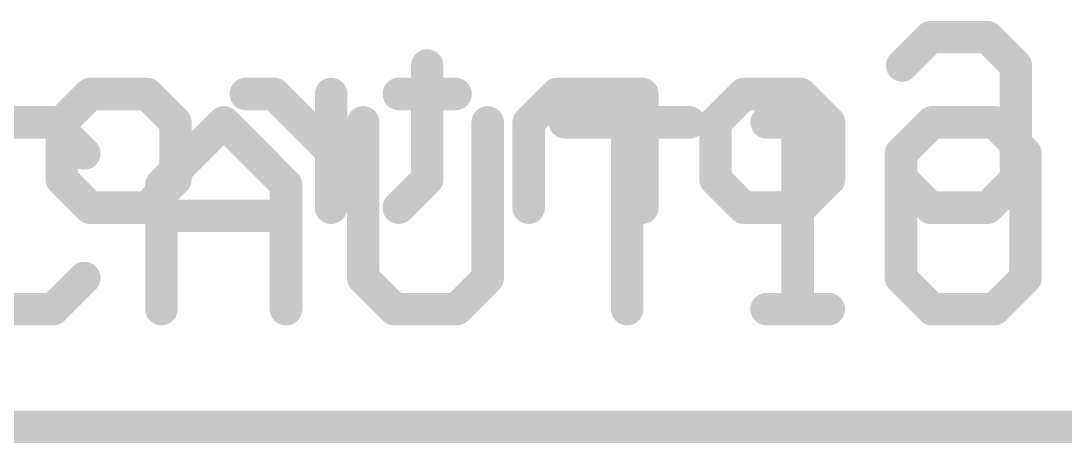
# Model space of a CAD drawing. Extents: x -31 to 86, y -14 to 53.
# Drawn here: x 13.5 to 20.04, y -0.1 to 2.54 of the extents above; entities that cross this region are included whole.
import ezdxf

# ---------------------------------------------------------------- set-up
doc = ezdxf.new("R2010")
doc.units = 0
for name, color, linetype in [('20', 53, 'CONTINUOUS'), ('21', 41, 'CONTINUOUS'), ('22', 40, 'CONTINUOUS')]:
    doc.layers.add(name, color=color, linetype=linetype)

msp = doc.modelspace()

# ---------------------------------------------------------------- linework, layer by layer
at = {"layer": '20', "const_width": 0.2032}
msp.add_lwpolyline([(2.54, 0), (59.69, 0)], dxfattribs=at)
at = {"layer": '21', "const_width": 0.2032}
for points in [[(13.7038, 1.906), (13.314, 1.906)], [(13.8987, 1.7111), (13.7038, 1.906)], [(14.3821, 1.5162), (14.7718, 1.906)], [(14.7718, 1.906), (15.1616, 1.5162)], [(15.645, 1.906), (15.645, 0.9315)], [(16.4246, 0.9315), (16.4246, 1.906)], [(16.9079, 1.906), (17.6875, 1.906)], [(17.2977, 0.7366), (17.2977, 1.906)], [(18.1709, 1.906), (18.5607, 1.906)], [(18.3658, 0.7366), (18.3658, 1.906)], [(19.2078, 1.906), (19.0129, 1.7111)], [(19.5976, 1.906), (19.2078, 1.906)], [(19.7925, 1.7111), (19.5976, 1.906)], [(19.0129, 1.7111), (19.0129, 0.9315)], [(19.7925, 0.9315), (19.7925, 1.7111)], [(14.3821, 0.7366), (14.3821, 1.5162)], [(15.1616, 1.5162), (15.1616, 0.7366)], [(14.3821, 1.3213), (15.1616, 1.3213)], [(13.7038, 0.7366), (13.8987, 0.9315)], [(15.645, 0.9315), (15.8399, 0.7366)], [(16.2297, 0.7366), (16.4246, 0.9315)], [(19.0129, 0.9315), (19.2078, 0.7366)], [(19.5976, 0.7366), (19.7925, 0.9315)], [(13.314, 0.7366), (13.7038, 0.7366)], [(15.8399, 0.7366), (16.2297, 0.7366)], [(18.1709, 0.7366), (18.5607, 0.7366)], [(19.2078, 0.7366), (19.5976, 0.7366)]]:
    msp.add_lwpolyline(points, dxfattribs=at)
at = {"layer": '21', "const_width": 0.1016}
for points in [[(13.7397, 1.9419, 1), (13.6679, 1.8701)], [(13.7038, 1.8552, 1), (13.7038, 1.9568)], [(14.8078, 1.9419, 1), (14.7359, 1.8701)], [(14.8078, 1.8701, 1), (14.7359, 1.9419)], [(15.6958, 1.906, 1), (15.5942, 1.906)], [(16.4754, 1.906, 1), (16.3738, 1.906)], [(16.9079, 1.9568, 1), (16.9079, 1.8552)], [(17.3485, 1.906, 1), (17.2469, 1.906)], [(17.6875, 1.8552, 1), (17.6875, 1.9568)], [(18.1709, 1.9568, 1), (18.1709, 1.8552)], [(18.4166, 1.906, 1), (18.315, 1.906)], [(18.5607, 1.8552, 1), (18.5607, 1.9568)], [(19.2078, 1.9568, 1), (19.2078, 1.8552)], [(19.2437, 1.8701, 1), (19.1718, 1.9419)], [(19.6335, 1.9419, 1), (19.5616, 1.8701)], [(19.5976, 1.8552, 1), (19.5976, 1.9568)], [(13.8628, 1.6752, 1), (13.9346, 1.747)], [(18.9769, 1.747, 1), (19.0488, 1.6752)], [(19.0637, 1.7111, 1), (18.9621, 1.7111)], [(19.8433, 1.7111, 1), (19.7417, 1.7111)], [(19.7565, 1.6752, 1), (19.8284, 1.747)], [(14.3461, 1.5521, 1), (14.418, 1.4803)], [(14.4329, 1.5162, 1), (14.3313, 1.5162)], [(15.2124, 1.5162, 1), (15.1108, 1.5162)], [(15.1257, 1.4803, 1), (15.1976, 1.5521)], [(14.3821, 1.3721, 1), (14.3821, 1.2705)], [(15.1616, 1.2705, 1), (15.1616, 1.3721)], [(13.9346, 0.8956, 1), (13.8628, 0.9674)], [(15.6809, 0.9674, 1), (15.6091, 0.8956)], [(15.5942, 0.9315, 1), (15.6958, 0.9315)], [(16.3738, 0.9315, 1), (16.4754, 0.9315)], [(16.4605, 0.8956, 1), (16.3887, 0.9674)], [(19.0488, 0.9674, 1), (18.9769, 0.8956)], [(18.9621, 0.9315, 1), (19.0637, 0.9315)], [(19.7417, 0.9315, 1), (19.8433, 0.9315)], [(19.8284, 0.8956, 1), (19.7565, 0.9674)], [(13.6679, 0.7725, 1), (13.7397, 0.7007)], [(13.7038, 0.6858, 1), (13.7038, 0.7874)], [(14.3313, 0.7366, 1), (14.4329, 0.7366)], [(15.1108, 0.7366, 1), (15.2124, 0.7366)], [(15.8399, 0.7874, 1), (15.8399, 0.6858)], [(15.804, 0.7007, 1), (15.8758, 0.7725)], [(16.1938, 0.7725, 1), (16.2656, 0.7007)], [(16.2297, 0.6858, 1), (16.2297, 0.7874)], [(17.2469, 0.7366, 1), (17.3485, 0.7366)], [(18.1709, 0.7874, 1), (18.1709, 0.6858)], [(18.315, 0.7366, 1), (18.4166, 0.7366)], [(18.5607, 0.6858, 1), (18.5607, 0.7874)], [(19.2078, 0.7874, 1), (19.2078, 0.6858)], [(19.1718, 0.7007, 1), (19.2437, 0.7725)], [(19.5616, 0.7725, 1), (19.6335, 0.7007)], [(19.5976, 0.6858, 1), (19.5976, 0.7874)]]:
    msp.add_lwpolyline(points, format="xyb", dxfattribs=at)
at = {"layer": '22', "const_width": 0.2032}
for points in [[(19.02, 2.2614), (19.198, 2.4393)], [(19.198, 2.4393), (19.5539, 2.4393)], [(19.5539, 2.4393), (19.7318, 2.2614)], [(16.0457, 2.2614), (16.0457, 1.5495)], [(19.7318, 2.2614), (19.7318, 1.5495)], [(13.7578, 1.9055), (13.9357, 2.0834)], [(13.9357, 2.0834), (14.2916, 2.0834)], [(14.2916, 2.0834), (14.4696, 1.9055)], [(15.0882, 2.0834), (14.9102, 2.0834)], [(15.4441, 1.7275), (15.0882, 2.0834)], [(15.4441, 1.3716), (15.4441, 2.0834)], [(16.2236, 2.0834), (15.8677, 2.0834)], [(16.8592, 2.0834), (16.6812, 1.9055)], [(17.393, 2.0834), (16.8592, 2.0834)], [(17.393, 1.3716), (17.393, 2.0834)], [(17.8506, 1.9055), (18.0286, 2.0834)], [(18.0286, 2.0834), (18.3845, 2.0834)], [(18.3845, 2.0834), (18.5624, 1.9055)], [(13.7578, 1.5495), (13.7578, 1.9055)], [(14.4696, 1.9055), (14.4696, 1.5495)], [(16.6812, 1.9055), (16.6812, 1.3716)], [(17.8506, 1.5495), (17.8506, 1.9055)], [(18.5624, 1.9055), (18.5624, 1.5495)], [(13.9357, 1.3716), (13.7578, 1.5495)], [(14.4696, 1.5495), (14.2916, 1.3716)], [(16.0457, 1.5495), (15.8677, 1.3716)], [(18.0286, 1.3716), (17.8506, 1.5495)], [(18.5624, 1.5495), (18.3845, 1.3716)], [(19.198, 1.3716), (19.02, 1.5495)], [(19.7318, 1.5495), (19.5539, 1.3716)], [(14.2916, 1.3716), (13.9357, 1.3716)], [(18.3845, 1.3716), (18.0286, 1.3716)], [(19.5539, 1.3716), (19.198, 1.3716)]]:
    msp.add_lwpolyline(points, dxfattribs=at)
at = {"layer": '22', "const_width": 0.1016}
for points in [[(19.198, 2.4901, 1), (19.198, 2.3885)], [(19.2339, 2.4034, 1), (19.1621, 2.4752)], [(19.5898, 2.4752, 1), (19.518, 2.4034)], [(19.5539, 2.3885, 1), (19.5539, 2.4901)], [(16.0965, 2.2614, 1), (15.9949, 2.2614)], [(19.7826, 2.2614, 1), (19.681, 2.2614)], [(18.9841, 2.2973, 1), (19.056, 2.2254)], [(19.6959, 2.2254, 1), (19.7678, 2.2973)], [(13.9357, 2.1342, 1), (13.9357, 2.0326)], [(13.9716, 2.0475, 1), (13.8998, 2.1193)], [(14.3275, 2.1193, 1), (14.2557, 2.0475)], [(14.2916, 2.0326, 1), (14.2916, 2.1342)], [(14.9102, 2.1342, 1), (14.9102, 2.0326)], [(15.1241, 2.1193, 1), (15.0522, 2.0475)], [(15.0882, 2.0326, 1), (15.0882, 2.1342)], [(15.4949, 2.0834, 1), (15.3933, 2.0834)], [(15.8677, 2.1342, 1), (15.8677, 2.0326)], [(16.2236, 2.0326, 1), (16.2236, 2.1342)], [(16.8592, 2.1342, 1), (16.8592, 2.0326)], [(16.8951, 2.0475, 1), (16.8233, 2.1193)], [(17.4438, 2.0834, 1), (17.3422, 2.0834)], [(17.393, 2.0326, 1), (17.393, 2.1342)], [(18.0286, 2.1342, 1), (18.0286, 2.0326)], [(18.0645, 2.0475, 1), (17.9927, 2.1193)], [(18.4204, 2.1193, 1), (18.3486, 2.0475)], [(18.3845, 2.0326, 1), (18.3845, 2.1342)], [(13.7218, 1.9414, 1), (13.7937, 1.8695)], [(13.8086, 1.9055, 1), (13.707, 1.9055)], [(14.5204, 1.9055, 1), (14.4188, 1.9055)], [(14.4336, 1.8695, 1), (14.5055, 1.9414)], [(16.732, 1.9055, 1), (16.6304, 1.9055)], [(16.6453, 1.9414, 1), (16.7172, 1.8695)], [(17.9014, 1.9055, 1), (17.7998, 1.9055)], [(17.8147, 1.9414, 1), (17.8866, 1.8695)], [(18.6132, 1.9055, 1), (18.5116, 1.9055)], [(18.5265, 1.8695, 1), (18.5984, 1.9414)], [(15.4081, 1.6916, 1), (15.48, 1.7634)], [(13.7937, 1.5855, 1), (13.7218, 1.5136)], [(14.5055, 1.5136, 1), (14.4336, 1.5855)], [(16.0816, 1.5136, 1), (16.0098, 1.5855)], [(17.8866, 1.5855, 1), (17.8147, 1.5136)], [(18.5984, 1.5136, 1), (18.5265, 1.5855)], [(19.056, 1.5855, 1), (18.9841, 1.5136)], [(19.7678, 1.5136, 1), (19.6959, 1.5855)], [(13.707, 1.5495, 1), (13.8086, 1.5495)], [(14.4188, 1.5495, 1), (14.5204, 1.5495)], [(15.9949, 1.5495, 1), (16.0965, 1.5495)], [(17.7998, 1.5495, 1), (17.9014, 1.5495)], [(18.5116, 1.5495, 1), (18.6132, 1.5495)], [(19.681, 1.5495, 1), (19.7826, 1.5495)], [(13.9357, 1.4224, 1), (13.9357, 1.3208)], [(13.8998, 1.3357, 1), (13.9716, 1.4075)], [(14.2557, 1.4075, 1), (14.3275, 1.3357)], [(14.2916, 1.3208, 1), (14.2916, 1.4224)], [(15.8318, 1.4075, 1), (15.9037, 1.3357)], [(18.0286, 1.4224, 1), (18.0286, 1.3208)], [(17.9927, 1.3357, 1), (18.0645, 1.4075)], [(18.3486, 1.4075, 1), (18.4204, 1.3357)], [(18.3845, 1.3208, 1), (18.3845, 1.4224)], [(19.198, 1.4224, 1), (19.198, 1.3208)], [(19.1621, 1.3357, 1), (19.2339, 1.4075)], [(19.518, 1.4075, 1), (19.5898, 1.3357)], [(19.5539, 1.3208, 1), (19.5539, 1.4224)], [(15.3933, 1.3716, 1), (15.4949, 1.3716)], [(16.6304, 1.3716, 1), (16.732, 1.3716)], [(17.3422, 1.3716, 1), (17.4438, 1.3716)]]:
    msp.add_lwpolyline(points, format="xyb", dxfattribs=at)

doc.saveas('drawing.dxf')
